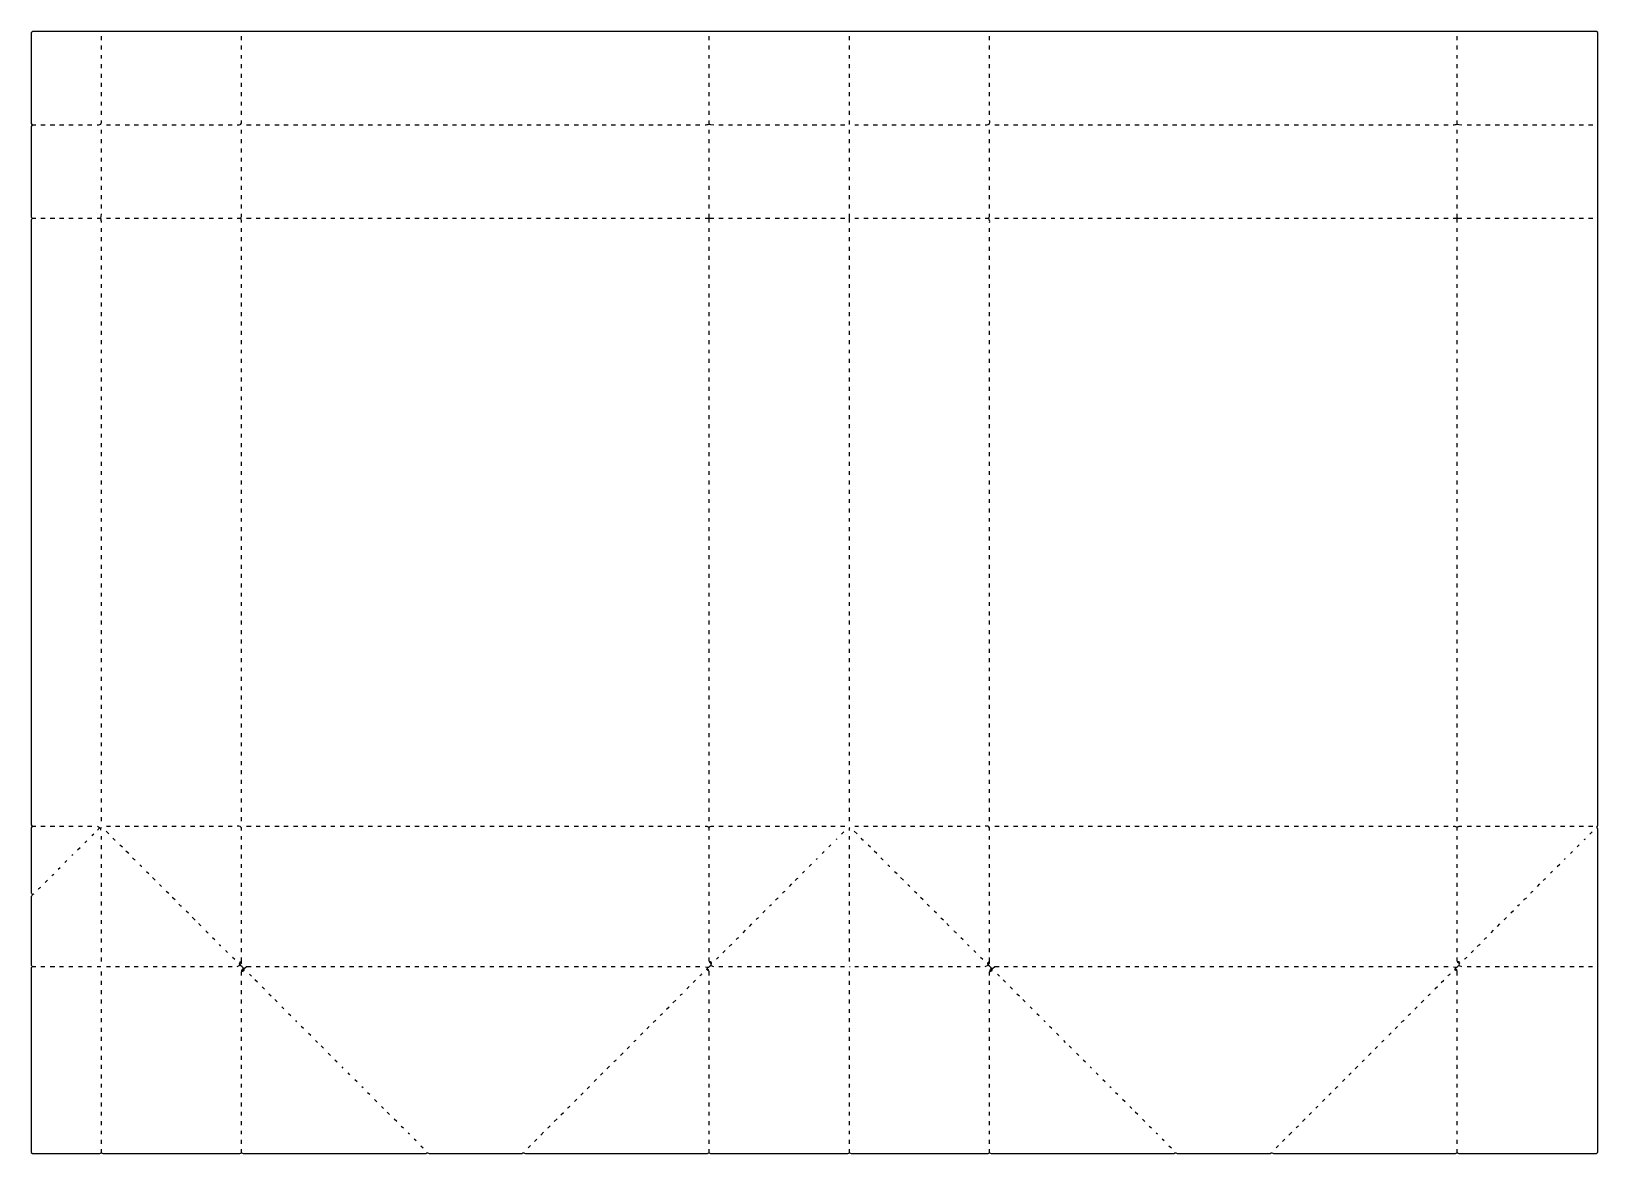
# Model space of a CAD drawing. Extents: x 456 to 4413, y 329 to 3163.
import ezdxf

# ---------------------------------------------------------------- set-up
doc = ezdxf.new("R2010")
doc.units = 0
doc.layers.get('0').update_dxf_attribs({"linetype": 'CONTINUOUS'})

msp = doc.modelspace()

# ---------------------------------------------------------------- linework, layer by layer
at = {"color": 7, "linetype": 'CONTINUOUS'}
for points in [[(4409, 329, 0.166667), (4413, 333), (4413, 1150), (4412, 1151), (4412, 1156), (4413, 1157), (4413, 3160), (4410.1, 3162.2), (4409, 3163), (459, 3163), (457, 3161), (456, 3160), (456, 2930), (457.2, 2928.1), (458, 2927, -0.120666), (456, 2923), (456, 2694), (457.2, 2692.1), (458, 2691, -0.120666), (456, 2687), (456, 1159), (457.2, 1157.1), (458, 1156, -0.120666), (456, 1152), (456, 988, -0.165541), (458, 983, -0.165541), (456, 978), (456, 805), (457.2, 803.1), (458, 802, -0.120666), (456, 798), (456, 332), (459, 329), (629, 329, -0.120666), (633, 331, -0.120666), (637, 329), (983, 329, -0.120666), (987, 331, -0.120666), (991, 329), (1452, 329), (1453.1, 329.8, -0.357603), (1461, 329), (1695, 329), (1696.1, 329.8, -0.357603), (1704, 329), (2164, 329, -0.120666), (2168, 331, -0.120666), (2172, 329), (2519, 329, -0.120666), (2523, 331, -0.120666), (2527, 329), (2873, 329, -0.120666), (2877, 331, -0.120666), (2881, 329), (3342, 329), (3343.1, 329.8, -0.357603), (3351, 329), (3585, 329), (3586.1, 329.8, -0.357603), (3594, 329), (4054, 329, -0.120666), (4058, 331), (4058.9, 330.8), (4062, 329.5), (4409, 329)], [(622, 2927, 0.183117), (631.5, 2928.5, 0.199901), (633, 2938)], [(976, 2927, 0.183117), (985.5, 2928.5, 0.199901), (987, 2938)], [(2158, 2927, 0.130252), (2168, 2929), (2168.9, 2928.8), (2172, 2927.4), (2180, 2927)], [(2866, 2927, 0.183117), (2875.5, 2928.5, 0.199901), (2877, 2938)], [(4048, 2927, 0.130252), (4058, 2929), (4058.9, 2928.8), (4062, 2927.4), (4070, 2927)], [(633, 2680, 0.137217), (631, 2691), (631.2, 2691.9), (632.6, 2695.1), (633, 2702)], [(987, 2680, 0.137217), (985, 2691), (985.2, 2691.9), (986.6, 2695.1), (987, 2702)], [(2877, 2680, 0.137217), (2875, 2691), (2875.2, 2691.9), (2876.6, 2695.1), (2877, 2702)], [(623, 1146, 0.087559), (628, 1152)], [(987, 1145), (987, 1152), (984, 1155, 0.063434), (976, 1156)], [(2158, 1156, -0.217143), (2166, 1154), (2170, 1154), (2171.1, 1154.8, -0.174795), (2180, 1156)], [(2877, 1145), (2877, 1152, 0.304013), (2866, 1156)], [(4048, 1156, -0.217143), (4056, 1154), (4060, 1154), (4061.1, 1154.8, -0.174795), (4070, 1156)], [(2489, 1122, -0.184026), (2492, 1124)], [(4379, 1122, -0.184026), (4382, 1124)], [(559, 1082, -0.205258), (562, 1084)], [(2439, 1072, -0.184026), (2442, 1074)], [(4329, 1072, -0.184026), (4332, 1074)], [(508, 1031, -0.09902), (513, 1035)], [(474, 997, -0.087559), (480, 1002)], [(785, 1004, -0.183481), (780, 1009)], [(2354, 987, -0.087559), (2360, 992)], [(2386, 1019, -0.071068), (2393, 1025)], [(2675, 1004, -0.183481), (2670, 1009)], [(4244, 987, -0.087559), (4250, 992)], [(4276, 1019, -0.087559), (4282, 1024)], [(2321, 954, -0.09902), (2326, 958)], [(2336, 969, -0.071068), (2343, 975)], [(4211, 954, -0.09902), (4216, 958)], [(4226, 969, -0.071068), (4233, 975)], [(2287, 920, -0.087559), (2293, 925)], [(4177, 920, -0.087559), (4183, 925)], [(885, 904, -0.140055), (879, 910)], [(903, 886, -0.124787), (897, 892)], [(2237, 870, -0.087559), (2243, 875)], [(2775, 904, -0.140055), (2769, 910)], [(2793, 886, -0.124787), (2787, 892)], [(4127, 870, -0.087559), (4133, 875)], [(952, 837, -0.160584), (947, 842)], [(2219, 852, -0.071068), (2226, 858)], [(4109, 852, -0.071068), (4116, 858)], [(992, 791, 0.611936), (993, 795), (993, 796), (992, 797, 0.06477), (983, 805), (983, 806, -0.560835), (987, 814)], [(2159, 801, 0.433385), (2171.1, 803.7), (2173, 804), (2179, 802)], [(2167, 791, -0.222021), (2162, 795), (2164, 796), (2164, 799)], [(2187, 820, -0.087559), (2193, 825)], [(2882, 791, 0.611936), (2883, 795), (2883, 796), (2882, 797, 0.06477), (2873, 805), (2873, 806, -0.560835), (2877, 814)], [(4049, 801, 0.433385), (4061.1, 803.7), (4063, 804), (4069, 802)], [(4057, 791, -0.222021), (4052, 795), (4054, 796), (4054, 799)], [(4077, 820, -0.087559), (4083, 825)], [(2145, 778, -0.087559), (2151, 783)], [(4035, 778, -0.087559), (4041, 783)], [(2095, 728, -0.087559), (2101, 733)], [(3985, 728, -0.087559), (3991, 733)], [(2045, 678, -0.087559), (2051, 683)], [(3935, 678, -0.087559), (3941, 683)], [(2027, 660, -0.071068), (2034, 666)], [(3917, 660, -0.071068), (3924, 666)], [(1978, 611, -0.087559), (1984, 616)], [(3868, 611, -0.087559), (3874, 616)], [(1928, 561, -0.087559), (1934, 566)], [(3818, 561, -0.087559), (3824, 566)], [(1860, 493, -0.071068), (1867, 499)], [(3750, 493, -0.071068), (3757, 499)], [(1811, 444, -0.087559), (1817, 449)], [(3701, 444, -0.087559), (3707, 449)], [(1761, 394, -0.087559), (1767, 399)], [(3651, 394, -0.087559), (3657, 399)]]:
    msp.add_lwpolyline(points, format="xyb", dxfattribs=at)
for points in [[(633, 3141), (633, 3151)], [(633, 3117), (633, 3127)], [(987, 3141), (987, 3151)], [(987, 3117), (987, 3127)], [(2168, 3141), (2168, 3151)], [(2168, 3117), (2168, 3127)], [(2523, 3141), (2523, 3151)], [(2523, 3117), (2523, 3127)], [(2877, 3141), (2877, 3151)], [(2877, 3117), (2877, 3127)], [(4058, 3141), (4058, 3151)], [(4058, 3117), (4058, 3127)], [(633, 3094), (633, 3103)], [(987, 3094), (987, 3103)], [(2168, 3094), (2168, 3103)], [(2523, 3094), (2523, 3103)], [(2877, 3094), (2877, 3103)], [(4058, 3094), (4058, 3103)], [(633, 3070), (633, 3080)], [(633, 3046), (633, 3056)], [(987, 3070), (987, 3080)], [(987, 3046), (987, 3056)], [(2168, 3070), (2168, 3080)], [(2168, 3046), (2168, 3056)], [(2523, 3070), (2523, 3080)], [(2523, 3046), (2523, 3056)], [(2877, 3070), (2877, 3080)], [(2877, 3046), (2877, 3056)], [(4058, 3070), (4058, 3080)], [(4058, 3046), (4058, 3056)], [(633, 3023), (633, 3033)], [(633, 2999), (633, 3009)], [(987, 3023), (987, 3033)], [(987, 2999), (987, 3009)], [(2168, 3023), (2168, 3033)], [(2168, 2999), (2168, 3009)], [(2523, 3023), (2523, 3033)], [(2523, 2999), (2523, 3009)], [(2877, 3023), (2877, 3033)], [(2877, 2999), (2877, 3009)], [(4058, 3023), (4058, 3033)], [(4058, 2999), (4058, 3009)], [(633, 2976), (633, 2985)], [(987, 2976), (987, 2985)], [(2168, 2976), (2168, 2985)], [(2523, 2976), (2523, 2985)], [(2877, 2976), (2877, 2985)], [(4058, 2976), (4058, 2985)], [(633, 2952), (633, 2962)], [(987, 2952), (987, 2962)], [(2168, 2952), (2168, 2962)], [(2168, 2929), (2168, 2938)], [(2523, 2952), (2523, 2962)], [(2523, 2928), (2523, 2938)], [(2877, 2952), (2877, 2962)], [(4058, 2952), (4058, 2962)], [(4058, 2929), (4058, 2938)], [(458, 2927), (467, 2927)], [(480, 2927), (491, 2927)], [(504, 2927), (515, 2927)], [(527, 2927), (538, 2927)], [(551, 2927), (562, 2927)], [(575, 2927), (585, 2927)], [(598, 2927), (609, 2927)], [(633, 2905), (633, 2914)], [(633, 2881), (633, 2891)], [(646, 2927), (656, 2927)], [(669, 2927), (680, 2927)], [(693, 2927), (704, 2927)], [(716, 2927), (727, 2927)], [(740, 2927), (751, 2927)], [(764, 2927), (774, 2927)], [(787, 2927), (798, 2927)], [(811, 2927), (822, 2927)], [(835, 2927), (845, 2927)], [(858, 2927), (869, 2927)], [(882, 2927), (893, 2927)], [(905, 2927), (916, 2927)], [(929, 2927), (940, 2927)], [(953, 2927), (963, 2927)], [(987, 2905), (987, 2914)], [(987, 2881), (987, 2891)], [(1000, 2927), (1011, 2927)], [(1024, 2927), (1034, 2927)], [(1047, 2927), (1058, 2927)], [(1071, 2927), (1082, 2927)], [(1094, 2927), (1105, 2927)], [(1118, 2927), (1129, 2927)], [(1142, 2927), (1152, 2927)], [(1165, 2927), (1176, 2927)], [(1189, 2927), (1200, 2927)], [(1213, 2927), (1223, 2927)], [(1236, 2927), (1247, 2927)], [(1260, 2927), (1271, 2927)], [(1283, 2927), (1294, 2927)], [(1307, 2927), (1318, 2927)], [(1331, 2927), (1341, 2927)], [(1354, 2927), (1365, 2927)], [(1378, 2927), (1389, 2927)], [(1402, 2927), (1412, 2927)], [(1425, 2927), (1436, 2927)], [(1449, 2927), (1460, 2927)], [(1472, 2927), (1483, 2927)], [(1496, 2927), (1507, 2927)], [(1520, 2927), (1530, 2927)], [(1543, 2927), (1554, 2927)], [(1567, 2927), (1578, 2927)], [(1591, 2927), (1601, 2927)], [(1614, 2927), (1625, 2927)], [(1638, 2927), (1649, 2927)], [(1661, 2927), (1672, 2927)], [(1685, 2927), (1696, 2927)], [(1709, 2927), (1719, 2927)], [(1732, 2927), (1743, 2927)], [(1756, 2927), (1767, 2927)], [(1780, 2927), (1790, 2927)], [(1803, 2927), (1814, 2927)], [(1827, 2927), (1838, 2927)], [(1850, 2927), (1861, 2927)], [(1874, 2927), (1885, 2927)], [(1898, 2927), (1908, 2927)], [(1921, 2927), (1932, 2927)], [(1945, 2927), (1956, 2927)], [(1969, 2927), (1979, 2927)], [(1992, 2927), (2003, 2927)], [(2016, 2927), (2027, 2927)], [(2039, 2927), (2050, 2927)], [(2063, 2927), (2074, 2927)], [(2087, 2927), (2097, 2927)], [(2110, 2927), (2121, 2927)], [(2134, 2927), (2145, 2927)], [(2168, 2905), (2168, 2914)], [(2168, 2881), (2168, 2891)], [(2193, 2927), (2204, 2927)], [(2217, 2927), (2227, 2927)], [(2240, 2927), (2251, 2927)], [(2264, 2927), (2275, 2927)], [(2287, 2927), (2298, 2927)], [(2311, 2927), (2322, 2927)], [(2335, 2927), (2346, 2927)], [(2358, 2927), (2369, 2927)], [(2382, 2927), (2393, 2927)], [(2406, 2927), (2416, 2927)], [(2429, 2927), (2440, 2927)], [(2453, 2927), (2464, 2927)], [(2476, 2927), (2487, 2927)], [(2500, 2927), (2511, 2927)], [(2523, 2905), (2523, 2914)], [(2523, 2881), (2523, 2891)], [(2536, 2927), (2546, 2927)], [(2559, 2927), (2570, 2927)], [(2583, 2927), (2594, 2927)], [(2606, 2927), (2617, 2927)], [(2630, 2927), (2641, 2927)], [(2654, 2927), (2664, 2927)], [(2677, 2927), (2688, 2927)], [(2701, 2927), (2712, 2927)], [(2725, 2927), (2735, 2927)], [(2748, 2927), (2759, 2927)], [(2772, 2927), (2783, 2927)], [(2795, 2927), (2806, 2927)], [(2819, 2927), (2830, 2927)], [(2843, 2927), (2853, 2927)], [(2877, 2905), (2877, 2914)], [(2877, 2881), (2877, 2891)], [(2890, 2927), (2901, 2927)], [(2914, 2927), (2924, 2927)], [(2937, 2927), (2948, 2927)], [(2961, 2927), (2972, 2927)], [(2984, 2927), (2995, 2927)], [(3008, 2927), (3019, 2927)], [(3032, 2927), (3042, 2927)], [(3055, 2927), (3066, 2927)], [(3079, 2927), (3090, 2927)], [(3103, 2927), (3113, 2927)], [(3126, 2927), (3137, 2927)], [(3150, 2927), (3161, 2927)], [(3173, 2927), (3184, 2927)], [(3197, 2927), (3208, 2927)], [(3221, 2927), (3231, 2927)], [(3244, 2927), (3255, 2927)], [(3268, 2927), (3279, 2927)], [(3292, 2927), (3302, 2927)], [(3315, 2927), (3326, 2927)], [(3339, 2927), (3350, 2927)], [(3362, 2927), (3373, 2927)], [(3386, 2927), (3397, 2927)], [(3410, 2927), (3420, 2927)], [(3433, 2927), (3444, 2927)], [(3457, 2927), (3468, 2927)], [(3481, 2927), (3491, 2927)], [(3504, 2927), (3515, 2927)], [(3528, 2927), (3539, 2927)], [(3551, 2927), (3562, 2927)], [(3575, 2927), (3586, 2927)], [(3599, 2927), (3609, 2927)], [(3622, 2927), (3633, 2927)], [(3646, 2927), (3657, 2927)], [(3670, 2927), (3680, 2927)], [(3693, 2927), (3704, 2927)], [(3717, 2927), (3728, 2927)], [(3740, 2927), (3751, 2927)], [(3764, 2927), (3775, 2927)], [(3788, 2927), (3798, 2927)], [(3811, 2927), (3822, 2927)], [(3835, 2927), (3846, 2927)], [(3859, 2927), (3869, 2927)], [(3882, 2927), (3893, 2927)], [(3906, 2927), (3917, 2927)], [(3929, 2927), (3940, 2927)], [(3953, 2927), (3964, 2927)], [(3977, 2927), (3987, 2927)], [(4000, 2927), (4011, 2927)], [(4024, 2927), (4035, 2927)], [(4058, 2905), (4058, 2914)], [(4058, 2881), (4058, 2891)], [(4083, 2927), (4094, 2927)], [(4107, 2927), (4117, 2927)], [(4130, 2927), (4141, 2927)], [(4154, 2927), (4165, 2927)], [(4177, 2927), (4188, 2927)], [(4201, 2927), (4212, 2927)], [(4225, 2927), (4236, 2927)], [(4248, 2927), (4259, 2927)], [(4272, 2927), (4283, 2927)], [(4296, 2927), (4306, 2927)], [(4319, 2927), (4330, 2927)], [(4343, 2927), (4354, 2927)], [(4366, 2927), (4377, 2927)], [(4390, 2927), (4401, 2927)], [(633, 2857), (633, 2867)], [(987, 2857), (987, 2867)], [(2168, 2857), (2168, 2867)], [(2523, 2857), (2523, 2867)], [(2877, 2857), (2877, 2867)], [(4058, 2857), (4058, 2867)], [(633, 2834), (633, 2844)], [(633, 2810), (633, 2820)], [(987, 2834), (987, 2844)], [(987, 2810), (987, 2820)], [(2168, 2834), (2168, 2844)], [(2168, 2810), (2168, 2820)], [(2523, 2834), (2523, 2844)], [(2523, 2810), (2523, 2820)], [(2877, 2834), (2877, 2844)], [(2877, 2810), (2877, 2820)], [(4058, 2834), (4058, 2844)], [(4058, 2810), (4058, 2820)], [(633, 2787), (633, 2796)], [(633, 2763), (633, 2773)], [(987, 2787), (987, 2796)], [(987, 2763), (987, 2773)], [(2168, 2787), (2168, 2796)], [(2168, 2763), (2168, 2773)], [(2523, 2787), (2523, 2796)], [(2523, 2763), (2523, 2773)], [(2877, 2787), (2877, 2796)], [(2877, 2763), (2877, 2773)], [(4058, 2787), (4058, 2796)], [(4058, 2763), (4058, 2773)], [(633, 2739), (633, 2749)], [(987, 2739), (987, 2749)], [(2168, 2739), (2168, 2749)], [(2523, 2739), (2523, 2749)], [(2877, 2739), (2877, 2749)], [(4058, 2739), (4058, 2749)], [(458, 2691), (467, 2691)], [(480, 2691), (491, 2691)], [(504, 2691), (515, 2691)], [(527, 2691), (538, 2691)], [(551, 2691), (562, 2691)], [(575, 2691), (585, 2691)], [(598, 2691), (609, 2691)], [(622, 2691), (631, 2691)], [(633, 2716), (633, 2726)], [(646, 2691), (656, 2691)], [(669, 2691), (680, 2691)], [(693, 2691), (704, 2691)], [(716, 2691), (727, 2691)], [(740, 2691), (751, 2691)], [(764, 2691), (774, 2691)], [(787, 2691), (798, 2691)], [(811, 2691), (822, 2691)], [(835, 2691), (845, 2691)], [(858, 2691), (869, 2691)], [(882, 2691), (893, 2691)], [(905, 2691), (916, 2691)], [(929, 2691), (940, 2691)], [(953, 2691), (963, 2691)], [(976, 2691), (985, 2691)], [(987, 2716), (987, 2726)], [(1000, 2691), (1011, 2691)], [(1024, 2691), (1034, 2691)], [(1047, 2691), (1058, 2691)], [(1071, 2691), (1082, 2691)], [(1094, 2691), (1105, 2691)], [(1118, 2691), (1129, 2691)], [(1142, 2691), (1152, 2691)], [(1165, 2691), (1176, 2691)], [(1189, 2691), (1200, 2691)], [(1213, 2691), (1223, 2691)], [(1236, 2691), (1247, 2691)], [(1260, 2691), (1271, 2691)], [(1283, 2691), (1294, 2691)], [(1307, 2691), (1318, 2691)], [(1331, 2691), (1341, 2691)], [(1354, 2691), (1365, 2691)], [(1378, 2691), (1389, 2691)], [(1402, 2691), (1412, 2691)], [(1425, 2691), (1436, 2691)], [(1449, 2691), (1460, 2691)], [(1472, 2691), (1483, 2691)], [(1496, 2691), (1507, 2691)], [(1520, 2691), (1530, 2691)], [(1543, 2691), (1554, 2691)], [(1567, 2691), (1578, 2691)], [(1591, 2691), (1601, 2691)], [(1614, 2691), (1625, 2691)], [(1638, 2691), (1649, 2691)], [(1661, 2691), (1672, 2691)], [(1685, 2691), (1696, 2691)], [(1709, 2691), (1719, 2691)], [(1732, 2691), (1743, 2691)], [(1756, 2691), (1767, 2691)], [(1780, 2691), (1790, 2691)], [(1803, 2691), (1814, 2691)], [(1827, 2691), (1838, 2691)], [(1850, 2691), (1861, 2691)], [(1874, 2691), (1885, 2691)], [(1898, 2691), (1908, 2691)], [(1921, 2691), (1932, 2691)], [(1945, 2691), (1956, 2691)], [(1969, 2691), (1979, 2691)], [(1992, 2691), (2003, 2691)], [(2016, 2691), (2027, 2691)], [(2039, 2691), (2050, 2691)], [(2063, 2691), (2074, 2691)], [(2087, 2691), (2097, 2691)], [(2110, 2691), (2121, 2691)], [(2134, 2691), (2145, 2691)], [(2158, 2691), (2168, 2691), (2180, 2691)], [(2168, 2716), (2168, 2726)], [(2168, 2680), (2168, 2691), (2168, 2702)], [(2193, 2691), (2204, 2691)], [(2217, 2691), (2227, 2691)], [(2240, 2691), (2251, 2691)], [(2264, 2691), (2275, 2691)], [(2287, 2691), (2298, 2691)], [(2311, 2691), (2322, 2691)], [(2335, 2691), (2346, 2691)], [(2358, 2691), (2369, 2691)], [(2382, 2691), (2393, 2691)], [(2406, 2691), (2416, 2691)], [(2429, 2691), (2440, 2691)], [(2453, 2691), (2464, 2691)], [(2476, 2691), (2487, 2691)], [(2500, 2691), (2511, 2691)], [(2523, 2716), (2523, 2726)], [(2523, 2680), (2523, 2702)], [(2536, 2691), (2546, 2691)], [(2559, 2691), (2570, 2691)], [(2583, 2691), (2594, 2691)], [(2606, 2691), (2617, 2691)], [(2630, 2691), (2641, 2691)], [(2654, 2691), (2664, 2691)], [(2677, 2691), (2688, 2691)], [(2701, 2691), (2712, 2691)], [(2725, 2691), (2735, 2691)], [(2748, 2691), (2759, 2691)], [(2772, 2691), (2783, 2691)], [(2795, 2691), (2806, 2691)], [(2819, 2691), (2830, 2691)], [(2843, 2691), (2853, 2691)], [(2866, 2691), (2875, 2691)], [(2877, 2716), (2877, 2726)], [(2890, 2691), (2901, 2691)], [(2914, 2691), (2924, 2691)], [(2937, 2691), (2948, 2691)], [(2961, 2691), (2972, 2691)], [(2984, 2691), (2995, 2691)], [(3008, 2691), (3019, 2691)], [(3032, 2691), (3042, 2691)], [(3055, 2691), (3066, 2691)], [(3079, 2691), (3090, 2691)], [(3103, 2691), (3113, 2691)], [(3126, 2691), (3137, 2691)], [(3150, 2691), (3161, 2691)], [(3173, 2691), (3184, 2691)], [(3197, 2691), (3208, 2691)], [(3221, 2691), (3231, 2691)], [(3244, 2691), (3255, 2691)], [(3268, 2691), (3279, 2691)], [(3292, 2691), (3302, 2691)], [(3315, 2691), (3326, 2691)], [(3339, 2691), (3350, 2691)], [(3362, 2691), (3373, 2691)], [(3386, 2691), (3397, 2691)], [(3410, 2691), (3420, 2691)], [(3433, 2691), (3444, 2691)], [(3457, 2691), (3468, 2691)], [(3481, 2691), (3491, 2691)], [(3504, 2691), (3515, 2691)], [(3528, 2691), (3539, 2691)], [(3551, 2691), (3562, 2691)], [(3575, 2691), (3586, 2691)], [(3599, 2691), (3609, 2691)], [(3622, 2691), (3633, 2691)], [(3646, 2691), (3657, 2691)], [(3670, 2691), (3680, 2691)], [(3693, 2691), (3704, 2691)], [(3717, 2691), (3728, 2691)], [(3740, 2691), (3751, 2691)], [(3764, 2691), (3775, 2691)], [(3788, 2691), (3798, 2691)], [(3811, 2691), (3822, 2691)], [(3835, 2691), (3846, 2691)], [(3859, 2691), (3869, 2691)], [(3882, 2691), (3893, 2691)], [(3906, 2691), (3917, 2691)], [(3929, 2691), (3940, 2691)], [(3953, 2691), (3964, 2691)], [(3977, 2691), (3987, 2691)], [(4000, 2691), (4011, 2691)], [(4024, 2691), (4035, 2691)], [(4048, 2691), (4058, 2691), (4070, 2691)], [(4058, 2716), (4058, 2726)], [(4058, 2680), (4058, 2691), (4058, 2702)], [(4083, 2691), (4094, 2691)], [(4107, 2691), (4117, 2691)], [(4130, 2691), (4141, 2691)], [(4154, 2691), (4165, 2691)], [(4177, 2691), (4188, 2691)], [(4201, 2691), (4212, 2691)], [(4225, 2691), (4236, 2691)], [(4248, 2691), (4259, 2691)], [(4272, 2691), (4283, 2691)], [(4296, 2691), (4306, 2691)], [(4319, 2691), (4330, 2691)], [(4343, 2691), (4354, 2691)], [(4366, 2691), (4377, 2691)], [(4390, 2691), (4401, 2691)], [(633, 2657), (633, 2666)], [(987, 2657), (987, 2666)], [(2168, 2657), (2168, 2666)], [(2523, 2657), (2523, 2666)], [(2877, 2657), (2877, 2666)], [(4058, 2657), (4058, 2666)], [(633, 2633), (633, 2643)], [(633, 2609), (633, 2619)], [(987, 2633), (987, 2643)], [(987, 2609), (987, 2619)], [(2168, 2633), (2168, 2643)], [(2168, 2609), (2168, 2619)], [(2523, 2633), (2523, 2643)], [(2523, 2609), (2523, 2619)], [(2877, 2633), (2877, 2643)], [(2877, 2609), (2877, 2619)], [(4058, 2633), (4058, 2643)], [(4058, 2609), (4058, 2619)], [(633, 2586), (633, 2596)], [(987, 2586), (987, 2596)], [(2168, 2586), (2168, 2596)], [(2523, 2586), (2523, 2596)], [(2877, 2586), (2877, 2596)], [(4058, 2586), (4058, 2596)], [(633, 2562), (633, 2572)], [(633, 2539), (633, 2548)], [(987, 2562), (987, 2572)], [(987, 2539), (987, 2548)], [(2168, 2562), (2168, 2572)], [(2168, 2539), (2168, 2548)], [(2523, 2562), (2523, 2572)], [(2523, 2539), (2523, 2548)], [(2877, 2562), (2877, 2572)], [(2877, 2539), (2877, 2548)], [(4058, 2562), (4058, 2572)], [(4058, 2539), (4058, 2548)], [(633, 2515), (633, 2525)], [(633, 2491), (633, 2501)], [(987, 2515), (987, 2525)], [(987, 2491), (987, 2501)], [(2168, 2515), (2168, 2525)], [(2168, 2491), (2168, 2501)], [(2523, 2515), (2523, 2525)], [(2523, 2491), (2523, 2501)], [(2877, 2515), (2877, 2525)], [(2877, 2491), (2877, 2501)], [(4058, 2515), (4058, 2525)], [(4058, 2491), (4058, 2501)], [(633, 2468), (633, 2478)], [(633, 2444), (633, 2454)], [(987, 2468), (987, 2478)], [(987, 2444), (987, 2454)], [(2168, 2468), (2168, 2478)], [(2168, 2444), (2168, 2454)], [(2523, 2468), (2523, 2478)], [(2523, 2444), (2523, 2454)], [(2877, 2468), (2877, 2478)], [(2877, 2444), (2877, 2454)], [(4058, 2468), (4058, 2478)], [(4058, 2444), (4058, 2454)], [(633, 2420), (633, 2430)], [(987, 2420), (987, 2430)], [(2168, 2420), (2168, 2430)], [(2523, 2420), (2523, 2430)], [(2877, 2420), (2877, 2430)], [(4058, 2420), (4058, 2430)], [(633, 2397), (633, 2407)], [(633, 2373), (633, 2383)], [(987, 2397), (987, 2407)], [(987, 2373), (987, 2383)], [(2168, 2397), (2168, 2407)], [(2168, 2373), (2168, 2383)], [(2523, 2397), (2523, 2407)], [(2523, 2373), (2523, 2383)], [(2877, 2397), (2877, 2407)], [(2877, 2373), (2877, 2383)], [(4058, 2397), (4058, 2407)], [(4058, 2373), (4058, 2383)], [(633, 2350), (633, 2359)], [(633, 2326), (633, 2336)], [(987, 2350), (987, 2359)], [(987, 2326), (987, 2336)], [(2168, 2350), (2168, 2359)], [(2168, 2326), (2168, 2336)], [(2523, 2350), (2523, 2359)], [(2523, 2326), (2523, 2336)], [(2877, 2350), (2877, 2359)], [(2877, 2326), (2877, 2336)], [(4058, 2350), (4058, 2359)], [(4058, 2326), (4058, 2336)], [(633, 2302), (633, 2312)], [(987, 2302), (987, 2312)], [(2168, 2302), (2168, 2312)], [(2523, 2302), (2523, 2312)], [(2877, 2302), (2877, 2312)], [(4058, 2302), (4058, 2312)], [(633, 2279), (633, 2289)], [(633, 2255), (633, 2265)], [(987, 2279), (987, 2289)], [(987, 2255), (987, 2265)], [(2168, 2279), (2168, 2289)], [(2168, 2255), (2168, 2265)], [(2523, 2279), (2523, 2289)], [(2523, 2255), (2523, 2265)], [(2877, 2279), (2877, 2289)], [(2877, 2255), (2877, 2265)], [(4058, 2279), (4058, 2289)], [(4058, 2255), (4058, 2265)], [(633, 2232), (633, 2241)], [(633, 2208), (633, 2218)], [(987, 2232), (987, 2241)], [(987, 2208), (987, 2218)], [(2168, 2232), (2168, 2241)], [(2168, 2208), (2168, 2218)], [(2523, 2232), (2523, 2241)], [(2523, 2208), (2523, 2218)], [(2877, 2232), (2877, 2241)], [(2877, 2208), (2877, 2218)], [(4058, 2232), (4058, 2241)], [(4058, 2208), (4058, 2218)], [(633, 2184), (633, 2194)], [(987, 2184), (987, 2194)], [(2168, 2184), (2168, 2194)], [(2523, 2184), (2523, 2194)], [(2877, 2184), (2877, 2194)], [(4058, 2184), (4058, 2194)], [(633, 2161), (633, 2171)], [(633, 2137), (633, 2147)], [(987, 2161), (987, 2171)], [(987, 2137), (987, 2147)], [(2168, 2161), (2168, 2171)], [(2168, 2137), (2168, 2147)], [(2523, 2161), (2523, 2171)], [(2523, 2137), (2523, 2147)], [(2877, 2161), (2877, 2171)], [(2877, 2137), (2877, 2147)], [(4058, 2161), (4058, 2171)], [(4058, 2137), (4058, 2147)], [(633, 2113), (633, 2123)], [(633, 2090), (633, 2100)], [(987, 2113), (987, 2123)], [(987, 2090), (987, 2100)], [(2168, 2113), (2168, 2123)], [(2168, 2090), (2168, 2100)], [(2523, 2113), (2523, 2123)], [(2523, 2090), (2523, 2100)], [(2877, 2113), (2877, 2123)], [(2877, 2090), (2877, 2100)], [(4058, 2113), (4058, 2123)], [(4058, 2090), (4058, 2100)], [(633, 2066), (633, 2076)], [(987, 2066), (987, 2076)], [(2168, 2066), (2168, 2076)], [(2523, 2066), (2523, 2076)], [(2877, 2066), (2877, 2076)], [(4058, 2066), (4058, 2076)], [(633, 2043), (633, 2052)], [(633, 2019), (633, 2029)], [(987, 2043), (987, 2052)], [(987, 2019), (987, 2029)], [(2168, 2043), (2168, 2052)], [(2168, 2019), (2168, 2029)], [(2523, 2043), (2523, 2052)], [(2523, 2019), (2523, 2029)], [(2877, 2043), (2877, 2052)], [(2877, 2019), (2877, 2029)], [(4058, 2043), (4058, 2052)], [(4058, 2019), (4058, 2029)], [(633, 1995), (633, 2005)], [(633, 1972), (633, 1982)], [(987, 1995), (987, 2005)], [(987, 1972), (987, 1982)], [(2168, 1995), (2168, 2005)], [(2168, 1972), (2168, 1982)], [(2523, 1995), (2523, 2005)], [(2523, 1972), (2523, 1982)], [(2877, 1995), (2877, 2005)], [(2877, 1972), (2877, 1982)], [(4058, 1995), (4058, 2005)], [(4058, 1972), (4058, 1982)], [(633, 1948), (633, 1958)], [(987, 1948), (987, 1958)], [(2168, 1948), (2168, 1958)], [(2523, 1948), (2523, 1958)], [(2877, 1948), (2877, 1958)], [(4058, 1948), (4058, 1958)], [(633, 1925), (633, 1934)], [(633, 1901), (633, 1911)], [(987, 1925), (987, 1934)], [(987, 1901), (987, 1911)], [(2168, 1925), (2168, 1934)], [(2168, 1901), (2168, 1911)], [(2523, 1925), (2523, 1934)], [(2523, 1901), (2523, 1911)], [(2877, 1925), (2877, 1934)], [(2877, 1901), (2877, 1911)], [(4058, 1925), (4058, 1934)], [(4058, 1901), (4058, 1911)], [(633, 1877), (633, 1887)], [(633, 1854), (633, 1863)], [(987, 1877), (987, 1887)], [(987, 1854), (987, 1863)], [(2168, 1877), (2168, 1887)], [(2168, 1854), (2168, 1863)], [(2523, 1877), (2523, 1887)], [(2523, 1854), (2523, 1863)], [(2877, 1877), (2877, 1887)], [(2877, 1854), (2877, 1863)], [(4058, 1877), (4058, 1887)], [(4058, 1854), (4058, 1863)], [(633, 1830), (633, 1840)], [(987, 1830), (987, 1840)], [(2168, 1830), (2168, 1840)], [(2523, 1830), (2523, 1840)], [(2877, 1830), (2877, 1840)], [(4058, 1830), (4058, 1840)], [(633, 1806), (633, 1816)], [(633, 1783), (633, 1793)], [(987, 1806), (987, 1816)], [(987, 1783), (987, 1793)], [(2168, 1806), (2168, 1816)], [(2168, 1783), (2168, 1793)], [(2523, 1806), (2523, 1816)], [(2523, 1783), (2523, 1793)], [(2877, 1806), (2877, 1816)], [(2877, 1783), (2877, 1793)], [(4058, 1806), (4058, 1816)], [(4058, 1783), (4058, 1793)], [(633, 1759), (633, 1769)], [(633, 1736), (633, 1745)], [(987, 1759), (987, 1769)], [(987, 1736), (987, 1745)], [(2168, 1759), (2168, 1769)], [(2168, 1736), (2168, 1745)], [(2523, 1759), (2523, 1769)], [(2523, 1736), (2523, 1745)], [(2877, 1759), (2877, 1769)], [(2877, 1736), (2877, 1745)], [(4058, 1759), (4058, 1769)], [(4058, 1736), (4058, 1745)], [(633, 1712), (633, 1722)], [(987, 1712), (987, 1722)], [(2168, 1712), (2168, 1722)], [(2523, 1712), (2523, 1722)], [(2877, 1712), (2877, 1722)], [(4058, 1712), (4058, 1722)], [(633, 1688), (633, 1698)], [(633, 1665), (633, 1675)], [(987, 1688), (987, 1698)], [(987, 1665), (987, 1675)], [(2168, 1688), (2168, 1698)], [(2168, 1665), (2168, 1675)], [(2523, 1688), (2523, 1698)], [(2523, 1665), (2523, 1675)], [(2877, 1688), (2877, 1698)], [(2877, 1665), (2877, 1675)], [(4058, 1688), (4058, 1698)], [(4058, 1665), (4058, 1675)], [(633, 1641), (633, 1651)], [(633, 1617), (633, 1627)], [(987, 1641), (987, 1651)], [(987, 1617), (987, 1627)], [(2168, 1641), (2168, 1651)], [(2168, 1617), (2168, 1627)], [(2523, 1641), (2523, 1651)], [(2523, 1617), (2523, 1627)], [(2877, 1641), (2877, 1651)], [(2877, 1617), (2877, 1627)], [(4058, 1641), (4058, 1651)], [(4058, 1617), (4058, 1627)], [(633, 1594), (633, 1604)], [(987, 1594), (987, 1604)], [(2168, 1594), (2168, 1604)], [(2523, 1594), (2523, 1604)], [(2877, 1594), (2877, 1604)], [(4058, 1594), (4058, 1604)], [(633, 1570), (633, 1580)], [(633, 1547), (633, 1556)], [(987, 1570), (987, 1580)], [(987, 1547), (987, 1556)], [(2168, 1570), (2168, 1580)], [(2168, 1547), (2168, 1556)], [(2523, 1570), (2523, 1580)], [(2523, 1547), (2523, 1556)], [(2877, 1570), (2877, 1580)], [(2877, 1547), (2877, 1556)], [(4058, 1570), (4058, 1580)], [(4058, 1547), (4058, 1556)], [(633, 1523), (633, 1533)], [(633, 1499), (633, 1509)], [(987, 1523), (987, 1533)], [(987, 1499), (987, 1509)], [(2168, 1523), (2168, 1533)], [(2168, 1499), (2168, 1509)], [(2523, 1523), (2523, 1533)], [(2523, 1499), (2523, 1509)], [(2877, 1523), (2877, 1533)], [(2877, 1499), (2877, 1509)], [(4058, 1523), (4058, 1533)], [(4058, 1499), (4058, 1509)], [(633, 1476), (633, 1486)], [(987, 1476), (987, 1486)], [(2168, 1476), (2168, 1486)], [(2523, 1476), (2523, 1486)], [(2877, 1476), (2877, 1486)], [(4058, 1476), (4058, 1486)], [(633, 1452), (633, 1462)], [(633, 1429), (633, 1438)], [(987, 1452), (987, 1462)], [(987, 1429), (987, 1438)], [(2168, 1452), (2168, 1462)], [(2168, 1429), (2168, 1438)], [(2523, 1452), (2523, 1462)], [(2523, 1429), (2523, 1438)], [(2877, 1452), (2877, 1462)], [(2877, 1429), (2877, 1438)], [(4058, 1452), (4058, 1462)], [(4058, 1429), (4058, 1438)], [(633, 1405), (633, 1415)], [(633, 1381), (633, 1391)], [(987, 1405), (987, 1415)], [(987, 1381), (987, 1391)], [(2168, 1405), (2168, 1415)], [(2168, 1381), (2168, 1391)], [(2523, 1405), (2523, 1415)], [(2523, 1381), (2523, 1391)], [(2877, 1405), (2877, 1415)], [(2877, 1381), (2877, 1391)], [(4058, 1405), (4058, 1415)], [(4058, 1381), (4058, 1391)], [(633, 1358), (633, 1367)], [(987, 1358), (987, 1367)], [(2168, 1358), (2168, 1367)], [(2523, 1358), (2523, 1367)], [(2877, 1358), (2877, 1367)], [(4058, 1358), (4058, 1367)], [(633, 1334), (633, 1344)], [(633, 1310), (633, 1320)], [(987, 1334), (987, 1344)], [(987, 1310), (987, 1320)], [(2168, 1334), (2168, 1344)], [(2168, 1310), (2168, 1320)], [(2523, 1334), (2523, 1344)], [(2523, 1310), (2523, 1320)], [(2877, 1334), (2877, 1344)], [(2877, 1310), (2877, 1320)], [(4058, 1334), (4058, 1344)], [(4058, 1310), (4058, 1320)], [(633, 1287), (633, 1297)], [(633, 1263), (633, 1273)], [(987, 1287), (987, 1297)], [(987, 1263), (987, 1273)], [(2168, 1287), (2168, 1297)], [(2168, 1263), (2168, 1273)], [(2523, 1287), (2523, 1297)], [(2523, 1263), (2523, 1273)], [(2877, 1287), (2877, 1297)], [(2877, 1263), (2877, 1273)], [(4058, 1287), (4058, 1297)], [(4058, 1263), (4058, 1273)], [(633, 1240), (633, 1249)], [(987, 1240), (987, 1249)], [(2168, 1240), (2168, 1249)], [(2523, 1240), (2523, 1249)], [(2877, 1240), (2877, 1249)], [(4058, 1240), (4058, 1249)], [(633, 1216), (633, 1226)], [(633, 1192), (633, 1202)], [(987, 1216), (987, 1226)], [(987, 1192), (987, 1202)], [(2168, 1216), (2168, 1226)], [(2168, 1192), (2168, 1202)], [(2523, 1216), (2523, 1226)], [(2523, 1192), (2523, 1202)], [(2877, 1216), (2877, 1226)], [(2877, 1192), (2877, 1202)], [(4058, 1216), (4058, 1226)], [(4058, 1192), (4058, 1202)], [(458, 1156), (467, 1156)], [(480, 1156), (491, 1156)], [(504, 1156), (515, 1156)], [(527, 1156), (538, 1156)], [(551, 1156), (562, 1156)], [(575, 1156), (585, 1156)], [(598, 1156), (609, 1156)], [(632, 1146), (631, 1151), (628, 1152), (623, 1155)], [(631, 1151), (633, 1153)], [(633, 1169), (633, 1179)], [(646, 1156), (656, 1156)], [(669, 1156), (680, 1156)], [(693, 1156), (704, 1156)], [(716, 1156), (727, 1156)], [(740, 1156), (751, 1156)], [(764, 1156), (774, 1156)], [(787, 1156), (798, 1156)], [(811, 1156), (822, 1156)], [(835, 1156), (845, 1156)], [(858, 1156), (869, 1156)], [(882, 1156), (893, 1156)], [(905, 1156), (916, 1156)], [(929, 1156), (940, 1156)], [(953, 1156), (963, 1156)], [(987, 1169), (987, 1179)], [(1000, 1156), (1011, 1156)], [(1024, 1156), (1034, 1156)], [(1047, 1156), (1058, 1156)], [(1071, 1156), (1082, 1156)], [(1094, 1156), (1105, 1156)], [(1118, 1156), (1129, 1156)], [(1142, 1156), (1152, 1156)], [(1165, 1156), (1176, 1156)], [(1189, 1156), (1200, 1156)], [(1213, 1156), (1223, 1156)], [(1236, 1156), (1247, 1156)], [(1260, 1156), (1271, 1156)], [(1283, 1156), (1294, 1156)], [(1307, 1156), (1318, 1156)], [(1331, 1156), (1341, 1156)], [(1354, 1156), (1365, 1156)], [(1378, 1156), (1389, 1156)], [(1402, 1156), (1412, 1156)], [(1425, 1156), (1436, 1156)], [(1449, 1156), (1460, 1156)], [(1472, 1156), (1483, 1156)], [(1496, 1156), (1507, 1156)], [(1520, 1156), (1530, 1156)], [(1543, 1156), (1554, 1156)], [(1567, 1156), (1578, 1156)], [(1591, 1156), (1601, 1156)], [(1614, 1156), (1625, 1156)], [(1638, 1156), (1649, 1156)], [(1661, 1156), (1672, 1156)], [(1685, 1156), (1696, 1156)], [(1709, 1156), (1719, 1156)], [(1732, 1156), (1743, 1156)], [(1756, 1156), (1767, 1156)], [(1780, 1156), (1790, 1156)], [(1803, 1156), (1814, 1156)], [(1827, 1156), (1838, 1156)], [(1850, 1156), (1861, 1156)], [(1874, 1156), (1885, 1156)], [(1898, 1156), (1908, 1156)], [(1921, 1156), (1932, 1156)], [(1945, 1156), (1956, 1156)], [(1969, 1156), (1979, 1156)], [(1992, 1156), (2003, 1156)], [(2016, 1156), (2027, 1156)], [(2039, 1156), (2050, 1156)], [(2063, 1156), (2074, 1156)], [(2087, 1156), (2097, 1156)], [(2110, 1156), (2121, 1156)], [(2134, 1156), (2145, 1156)], [(2168, 1169), (2168, 1179)], [(2168, 1145), (2168, 1154)], [(2193, 1156), (2204, 1156)], [(2217, 1156), (2227, 1156)], [(2240, 1156), (2251, 1156)], [(2264, 1156), (2275, 1156)], [(2287, 1156), (2298, 1156)], [(2311, 1156), (2322, 1156)], [(2335, 1156), (2346, 1156)], [(2358, 1156), (2369, 1156)], [(2382, 1156), (2393, 1156)], [(2406, 1156), (2416, 1156)], [(2429, 1156), (2440, 1156)], [(2453, 1156), (2464, 1156)], [(2476, 1156), (2487, 1156)], [(2500, 1156), (2511, 1156)], [(2523, 1169), (2523, 1179)], [(2523, 1145), (2523, 1152), (2524, 1153)], [(2536, 1156), (2546, 1156)], [(2559, 1156), (2570, 1156)], [(2583, 1156), (2594, 1156)], [(2606, 1156), (2617, 1156)], [(2630, 1156), (2641, 1156)], [(2654, 1156), (2664, 1156)], [(2677, 1156), (2688, 1156)], [(2701, 1156), (2712, 1156)], [(2725, 1156), (2735, 1156)], [(2748, 1156), (2759, 1156)], [(2772, 1156), (2783, 1156)], [(2795, 1156), (2806, 1156)], [(2819, 1156), (2830, 1156)], [(2843, 1156), (2853, 1156)], [(2877, 1169), (2877, 1179)], [(2890, 1156), (2901, 1156)], [(2914, 1156), (2924, 1156)], [(2937, 1156), (2948, 1156)], [(2961, 1156), (2972, 1156)], [(2984, 1156), (2995, 1156)], [(3008, 1156), (3019, 1156)], [(3032, 1156), (3042, 1156)], [(3055, 1156), (3066, 1156)], [(3079, 1156), (3090, 1156)], [(3103, 1156), (3113, 1156)], [(3126, 1156), (3137, 1156)], [(3150, 1156), (3161, 1156)], [(3173, 1156), (3184, 1156)], [(3197, 1156), (3208, 1156)], [(3221, 1156), (3231, 1156)], [(3244, 1156), (3255, 1156)], [(3268, 1156), (3279, 1156)], [(3292, 1156), (3302, 1156)], [(3315, 1156), (3326, 1156)], [(3339, 1156), (3350, 1156)], [(3362, 1156), (3373, 1156)], [(3386, 1156), (3397, 1156)], [(3410, 1156), (3420, 1156)], [(3433, 1156), (3444, 1156)], [(3457, 1156), (3468, 1156)], [(3481, 1156), (3491, 1156)], [(3504, 1156), (3515, 1156)], [(3528, 1156), (3539, 1156)], [(3551, 1156), (3562, 1156)], [(3575, 1156), (3586, 1156)], [(3599, 1156), (3609, 1156)], [(3622, 1156), (3633, 1156)], [(3646, 1156), (3657, 1156)], [(3670, 1156), (3680, 1156)], [(3693, 1156), (3704, 1156)], [(3717, 1156), (3728, 1156)], [(3740, 1156), (3751, 1156)], [(3764, 1156), (3775, 1156)], [(3788, 1156), (3798, 1156)], [(3811, 1156), (3822, 1156)], [(3835, 1156), (3846, 1156)], [(3859, 1156), (3869, 1156)], [(3882, 1156), (3893, 1156)], [(3906, 1156), (3917, 1156)], [(3929, 1156), (3940, 1156)], [(3953, 1156), (3964, 1156)], [(3977, 1156), (3987, 1156)], [(4000, 1156), (4011, 1156)], [(4024, 1156), (4035, 1156)], [(4058, 1169), (4058, 1179)], [(4058, 1145), (4058, 1154)], [(4083, 1156), (4094, 1156)], [(4107, 1156), (4117, 1156)], [(4130, 1156), (4141, 1156)], [(4154, 1156), (4165, 1156)], [(4177, 1156), (4188, 1156)], [(4201, 1156), (4212, 1156)], [(4225, 1156), (4236, 1156)], [(4248, 1156), (4259, 1156)], [(4272, 1156), (4283, 1156)], [(4296, 1156), (4306, 1156)], [(4319, 1156), (4330, 1156)], [(4343, 1156), (4354, 1156)], [(4366, 1156), (4377, 1156)], [(4390, 1156), (4401, 1156)], [(591, 1114), (596, 1119)], [(609, 1132), (614, 1137)], [(633, 1122), (633, 1131)], [(633, 1098), (633, 1108)], [(652, 1137), (645, 1143)], [(668, 1121), (667, 1121), (662, 1126)], [(686, 1103), (680, 1108)], [(987, 1122), (987, 1131)], [(987, 1098), (987, 1108)], [(2168, 1122), (2168, 1131)], [(2168, 1098), (2168, 1108)], [(2471, 1104), (2476, 1109)], [(2503, 1136), (2509, 1142)], [(2523, 1122), (2523, 1131)], [(2523, 1098), (2523, 1108)], [(2542, 1137), (2535, 1143)], [(2558, 1121), (2557, 1121), (2552, 1126)], [(2576, 1103), (2570, 1108)], [(2877, 1122), (2877, 1131)], [(2877, 1098), (2877, 1108)], [(4058, 1122), (4058, 1131)], [(4058, 1098), (4058, 1108)], [(4361, 1104), (4366, 1109)], [(4393, 1136), (4399, 1142)], [(541, 1064), (546, 1069)], [(573, 1096), (579, 1102)], [(633, 1074), (633, 1084)], [(702, 1087), (695, 1093)], [(718, 1071), (717, 1071), (712, 1076)], [(987, 1074), (987, 1084)], [(2168, 1074), (2168, 1084)], [(2454, 1087), (2459, 1092)], [(2523, 1074), (2523, 1084)], [(2592, 1087), (2585, 1093)], [(2608, 1071), (2607, 1071), (2602, 1076)], [(2877, 1074), (2877, 1084)], [(4058, 1074), (4058, 1084)], [(4344, 1087), (4349, 1092)], [(524, 1047), (529, 1052)], [(633, 1051), (633, 1060)], [(633, 1027), (633, 1037)], [(735, 1054), (734, 1054), (730, 1058)], [(753, 1036), (747, 1041)], [(987, 1051), (987, 1060)], [(987, 1027), (987, 1037)], [(2168, 1051), (2168, 1060)], [(2168, 1027), (2168, 1037)], [(2404, 1037), (2409, 1042)], [(2421, 1054), (2427, 1060)], [(2523, 1051), (2523, 1060)], [(2523, 1027), (2523, 1037)], [(2625, 1054), (2624, 1054), (2620, 1058)], [(2643, 1036), (2637, 1041)], [(2877, 1051), (2877, 1060)], [(2877, 1027), (2877, 1037)], [(4058, 1051), (4058, 1060)], [(4058, 1027), (4058, 1037)], [(4294, 1037), (4299, 1042)], [(4311, 1054), (4317, 1060)], [(491, 1014), (497, 1020)], [(633, 1003), (633, 1013)], [(633, 980), (633, 990)], [(769, 1020), (762, 1026)], [(803, 986), (797, 991)], [(987, 1003), (987, 1013)], [(987, 980), (987, 990)], [(2168, 1003), (2168, 1013)], [(2168, 980), (2168, 990)], [(2371, 1004), (2377, 1010)], [(2523, 1003), (2523, 1013)], [(2523, 980), (2523, 990)], [(2659, 1020), (2652, 1026)], [(2693, 986), (2687, 991)], [(2877, 1003), (2877, 1013)], [(2877, 980), (2877, 990)], [(4058, 1003), (4058, 1013)], [(4058, 980), (4058, 990)], [(4261, 1004), (4267, 1010)], [(458, 983), (463, 985)], [(633, 956), (633, 966)], [(819, 970), (812, 976)], [(835, 954), (834, 954), (829, 959)], [(987, 956), (987, 966)], [(2168, 956), (2168, 966)], [(2523, 956), (2523, 966)], [(2709, 970), (2702, 976)], [(2725, 954), (2724, 954), (2719, 959)], [(2877, 956), (2877, 966)], [(4058, 956), (4058, 966)], [(633, 933), (633, 942)], [(633, 909), (633, 919)], [(853, 936), (847, 941)], [(870, 919), (862, 926)], [(987, 933), (987, 942)], [(987, 909), (987, 919)], [(2168, 933), (2168, 942)], [(2168, 909), (2168, 919)], [(2304, 937), (2310, 943)], [(2523, 933), (2523, 942)], [(2523, 909), (2523, 919)], [(2743, 936), (2737, 941)], [(2760, 919), (2754, 924)], [(2877, 933), (2877, 942)], [(2877, 909), (2877, 919)], [(4058, 933), (4058, 942)], [(4058, 909), (4058, 919)], [(4194, 937), (4200, 943)], [(633, 885), (633, 895)], [(633, 862), (633, 872)], [(920, 869), (914, 874)], [(987, 885), (987, 895)], [(987, 862), (987, 872)], [(2168, 885), (2168, 895)], [(2168, 862), (2168, 872)], [(2254, 887), (2260, 893)], [(2270, 903), (2276, 909)], [(2523, 885), (2523, 895)], [(2523, 862), (2523, 872)], [(2810, 869), (2804, 874)], [(2877, 885), (2877, 895)], [(2877, 862), (2877, 872)], [(4058, 885), (4058, 895)], [(4058, 862), (4058, 872)], [(4144, 887), (4150, 893)], [(4160, 903), (4166, 909)], [(633, 838), (633, 848)], [(935, 854), (934, 854), (931, 857)], [(987, 838), (987, 848)], [(2168, 838), (2168, 848)], [(2203, 836), (2209, 842)], [(2523, 838), (2523, 848)], [(2825, 854), (2824, 854), (2821, 857)], [(2842, 837), (2837, 842)], [(2877, 838), (2877, 848)], [(4058, 838), (4058, 848)], [(4093, 836), (4099, 842)], [(458, 802), (467, 802)], [(480, 802), (490, 802)], [(504, 802), (515, 802)], [(527, 802), (537, 802)], [(551, 802), (561, 802)], [(575, 802), (585, 802)], [(598, 802), (608, 802)], [(622, 802), (632, 802)], [(633, 814), (633, 824)], [(646, 802), (656, 802)], [(669, 802), (679, 802)], [(693, 802), (704, 802)], [(716, 802), (726, 802)], [(740, 802), (750, 802)], [(764, 802), (774, 802)], [(787, 802), (797, 802)], [(811, 802), (822, 802)], [(835, 802), (845, 802)], [(858, 802), (868, 802)], [(882, 802), (893, 802)], [(905, 802), (915, 802)], [(929, 802), (939, 802)], [(953, 802), (963, 802)], [(970, 819), (964, 824)], [(976, 802), (983, 805)], [(987, 810), (987, 814), (987, 824)], [(987, 779), (987, 788), (988, 789), (988, 791), (988, 792)], [(989, 794), (992, 797), (993, 796), (1000, 801.5), (1011, 802)], [(1024, 802), (1034, 802)], [(1047, 802), (1057, 802)], [(1071, 802), (1082, 802)], [(1094, 802), (1104, 802)], [(1118, 802), (1128, 802)], [(1142, 802), (1152, 802)], [(1165, 802), (1175, 802)], [(1189, 802), (1200, 802)], [(1213, 802), (1223, 802)], [(1236, 802), (1246, 802)], [(1260, 802), (1271, 802)], [(1283, 802), (1293, 802)], [(1307, 802), (1317, 802)], [(1331, 802), (1341, 802)], [(1354, 802), (1364, 802)], [(1378, 802), (1389, 802)], [(1402, 802), (1412, 802)], [(1425, 802), (1435, 802)], [(1449, 802), (1460, 802)], [(1472, 802), (1482, 802)], [(1496, 802), (1506, 802)], [(1520, 802), (1530, 802)], [(1543, 802), (1553, 802)], [(1567, 802), (1578, 802)], [(1591, 802), (1601, 802)], [(1614, 802), (1624, 802)], [(1638, 802), (1649, 802)], [(1661, 802), (1671, 802)], [(1685, 802), (1695, 802)], [(1709, 802), (1719, 802)], [(1732, 802), (1742, 802)], [(1756, 802), (1767, 802)], [(1780, 802), (1790, 802)], [(1803, 802), (1813, 802)], [(1827, 802), (1838, 802)], [(1850, 802), (1860, 802)], [(1874, 802), (1884, 802)], [(1898, 802), (1908, 802)], [(1921, 802), (1931, 802)], [(1945, 802), (1956, 802)], [(1969, 802), (1979, 802)], [(1992, 802), (2002, 802)], [(2016, 802), (2027, 802)], [(2039, 802), (2049, 802)], [(2063, 802), (2073, 802)], [(2087, 802), (2097, 802)], [(2110, 802), (2120, 802)], [(2134, 802), (2145, 802)], [(2168, 779), (2168, 790), (2167, 791), (2167, 793), (2164, 796)], [(2174, 809), (2173, 809), (2170, 812), (2170, 813), (2168, 815), (2168, 824)], [(2193, 802), (2203, 802)], [(2217, 802), (2227, 802)], [(2240, 802), (2250, 802)], [(2264, 802), (2275, 802)], [(2287, 802), (2298, 802)], [(2311, 802), (2321, 802)], [(2335, 802), (2346, 802)], [(2358, 802), (2368, 802)], [(2382, 802), (2392, 802)], [(2406, 802), (2416, 802)], [(2429, 802), (2439, 802)], [(2453, 802), (2464, 802)], [(2476, 802), (2487, 802)], [(2500, 802), (2510, 802)], [(2523, 814), (2523, 824)], [(2523, 802), (2525, 802)], [(2536, 802), (2546, 802)], [(2559, 802), (2569, 802)], [(2583, 802), (2594, 802)], [(2606, 802), (2616, 802)], [(2630, 802), (2640, 802)], [(2654, 802), (2664, 802)], [(2677, 802), (2687, 802)], [(2701, 802), (2712, 802)], [(2725, 802), (2735, 802)], [(2748, 802), (2758, 802)], [(2772, 802), (2783, 802)], [(2795, 802), (2805, 802)], [(2819, 802), (2829, 802)], [(2843, 802), (2853, 802)], [(2860, 819), (2854, 824)], [(2866, 802), (2873, 805)], [(2877, 810), (2877, 814), (2877, 824)], [(2877, 779), (2877, 788), (2878, 789), (2878, 791), (2878, 792)], [(2879, 794), (2882, 797), (2883, 796), (2883.9, 796.2), (2890, 802), (2901, 802)], [(2914, 802), (2924, 802)], [(2937, 802), (2947, 802)], [(2961, 802), (2972, 802)], [(2984, 802), (2994, 802)], [(3008, 802), (3018, 802)], [(3032, 802), (3042, 802)], [(3055, 802), (3065, 802)], [(3079, 802), (3090, 802)], [(3103, 802), (3113, 802)], [(3126, 802), (3136, 802)], [(3150, 802), (3161, 802)], [(3173, 802), (3183, 802)], [(3197, 802), (3207, 802)], [(3221, 802), (3231, 802)], [(3244, 802), (3254, 802)], [(3268, 802), (3279, 802)], [(3292, 802), (3302, 802)], [(3315, 802), (3325, 802)], [(3339, 802), (3350, 802)], [(3362, 802), (3372, 802)], [(3386, 802), (3396, 802)], [(3410, 802), (3420, 802)], [(3433, 802), (3443, 802)], [(3457, 802), (3468, 802)], [(3481, 802), (3491, 802)], [(3504, 802), (3514, 802)], [(3528, 802), (3539, 802)], [(3551, 802), (3561, 802)], [(3575, 802), (3585, 802)], [(3599, 802), (3609, 802)], [(3622, 802), (3632, 802)], [(3646, 802), (3657, 802)], [(3670, 802), (3680, 802)], [(3693, 802), (3703, 802)], [(3717, 802), (3728, 802)], [(3740, 802), (3750, 802)], [(3764, 802), (3774, 802)], [(3788, 802), (3798, 802)], [(3811, 802), (3821, 802)], [(3835, 802), (3846, 802)], [(3859, 802), (3869, 802)], [(3882, 802), (3892, 802)], [(3906, 802), (3917, 802)], [(3929, 802), (3939, 802)], [(3953, 802), (3963, 802)], [(3977, 802), (3987, 802)], [(4000, 802), (4010, 802)], [(4024, 802), (4035, 802)], [(4058, 779), (4058, 790), (4057, 791), (4057, 793), (4054, 796)], [(4064, 809), (4063, 809), (4060, 812), (4060, 813), (4058, 815), (4058, 824)], [(4083, 802), (4093, 802)], [(4107, 802), (4117, 802)], [(4130, 802), (4140, 802)], [(4154, 802), (4165, 802)], [(4177, 802), (4188, 802)], [(4201, 802), (4211, 802)], [(4225, 802), (4236, 802)], [(4248, 802), (4258, 802)], [(4272, 802), (4282, 802)], [(4296, 802), (4306, 802)], [(4319, 802), (4329, 802)], [(4343, 802), (4354, 802)], [(4366, 802), (4377, 802)], [(4390, 802), (4400, 802)], [(633, 779), (633, 789)], [(633, 755), (633, 765)], [(987, 755), (987, 765)], [(1012, 777), (1007, 782)], [(1027, 762), (1021, 768)], [(2128, 761), (2134, 767)], [(2168, 755), (2168, 765)], [(2523, 779), (2523, 789)], [(2523, 755), (2523, 765)], [(2877, 755), (2877, 765)], [(2902, 777), (2897, 782)], [(2917, 762), (2911, 768)], [(4018, 761), (4024, 767)], [(4058, 755), (4058, 765)], [(633, 732), (633, 742)], [(633, 708), (633, 718)], [(987, 732), (987, 742)], [(987, 708), (987, 718)], [(1045, 744), (1039, 750)], [(1062, 727), (1056, 732)], [(1077, 712), (1071, 718)], [(2077, 710), (2084, 717)], [(2112, 745), (2118, 751)], [(2168, 732), (2168, 742)], [(2168, 708), (2168, 718)], [(2523, 732), (2523, 742)], [(2523, 708), (2523, 718)], [(2877, 732), (2877, 742)], [(2877, 708), (2877, 718)], [(2935, 744), (2929, 750)], [(2952, 727), (2946, 732)], [(2967, 712), (2961, 718)], [(3967, 710), (3974, 717)], [(4002, 745), (4008, 751)], [(4058, 732), (4058, 742)], [(4058, 708), (4058, 718)], [(633, 685), (633, 694)], [(987, 685), (987, 694)], [(1094, 695), (1089, 700)], [(1112, 677), (1106, 682)], [(2061, 694), (2067, 700)], [(2168, 685), (2168, 694)], [(2523, 685), (2523, 694)], [(2877, 685), (2877, 694)], [(2984, 695), (2979, 700)], [(3002, 677), (2996, 682)], [(3951, 694), (3957, 700)], [(4058, 685), (4058, 694)], [(633, 661), (633, 671)], [(633, 637), (633, 647)], [(987, 661), (987, 671)], [(987, 637), (987, 647)], [(1127, 662), (1124, 665)], [(1144, 645), (1138, 650)], [(1995, 628), (2001, 634)], [(2011, 644), (2017, 650)], [(2168, 661), (2168, 671)], [(2168, 637), (2168, 647)], [(2523, 661), (2523, 671)], [(2523, 637), (2523, 647)], [(2877, 661), (2877, 671)], [(2877, 637), (2877, 647)], [(3017, 662), (3014, 665)], [(3034, 645), (3028, 650)], [(3885, 628), (3891, 634)], [(3901, 644), (3907, 650)], [(4058, 661), (4058, 671)], [(4058, 637), (4058, 647)], [(633, 614), (633, 624)], [(633, 590), (633, 600)], [(987, 614), (987, 624)], [(987, 590), (987, 600)], [(1162, 627), (1156, 632)], [(1179, 610), (1174, 615)], [(1194, 595), (1188, 601)], [(1961, 594), (1967, 600)], [(2168, 614), (2168, 624)], [(2168, 590), (2168, 600)], [(2523, 614), (2523, 624)], [(2523, 590), (2523, 600)], [(2877, 614), (2877, 624)], [(2877, 590), (2877, 600)], [(3052, 627), (3046, 633)], [(3069, 610), (3064, 615)], [(3084, 595), (3078, 601)], [(3851, 594), (3857, 600)], [(4058, 614), (4058, 624)], [(4058, 590), (4058, 600)], [(633, 566), (633, 576)], [(987, 566), (987, 576)], [(1212, 577), (1206, 583)], [(1229, 560), (1223, 565)], [(1944, 577), (1951, 584)], [(2168, 566), (2168, 576)], [(2523, 566), (2523, 576)], [(2877, 566), (2877, 576)], [(3102, 577), (3096, 583)], [(3119, 560), (3113, 565)], [(3834, 577), (3841, 584)], [(4058, 566), (4058, 576)], [(633, 543), (633, 553)], [(633, 519), (633, 529)], [(987, 543), (987, 553)], [(987, 519), (987, 529)], [(1244, 545), (1241, 548)], [(1261, 528), (1256, 533)], [(1279, 510), (1273, 515)], [(1878, 511), (1884, 517)], [(1894, 527), (1900, 533)], [(1910, 543), (1917, 550)], [(2168, 543), (2168, 553)], [(2168, 519), (2168, 529)], [(2523, 543), (2523, 553)], [(2523, 519), (2523, 529)], [(2877, 543), (2877, 553)], [(2877, 519), (2877, 529)], [(3134, 545), (3131, 548)], [(3151, 528), (3146, 533)], [(3169, 510), (3163, 515)], [(3768, 511), (3774, 517)], [(3784, 527), (3790, 533)], [(3800, 543), (3807, 550)], [(4058, 543), (4058, 553)], [(4058, 519), (4058, 529)], [(633, 496), (633, 505)], [(633, 472), (633, 482)], [(987, 496), (987, 505)], [(987, 472), (987, 482)], [(1294, 495), (1291, 498)], [(1311, 478), (1305, 483)], [(1844, 477), (1850, 483)], [(2168, 496), (2168, 505)], [(2168, 472), (2168, 482)], [(2523, 496), (2523, 505)], [(2523, 472), (2523, 482)], [(2877, 496), (2877, 505)], [(2877, 472), (2877, 482)], [(3184, 495), (3181, 498)], [(3201, 478), (3195, 483)], [(3734, 477), (3740, 483)], [(4058, 496), (4058, 505)], [(4058, 472), (4058, 482)], [(633, 448), (633, 458)], [(987, 448), (987, 458)], [(1329, 460), (1323, 466)], [(1346, 443), (1341, 448)], [(1828, 461), (1834, 467)], [(2168, 448), (2168, 458)], [(2523, 448), (2523, 458)], [(2877, 448), (2877, 458)], [(3219, 460), (3213, 466)], [(3236, 443), (3231, 448)], [(3718, 461), (3724, 467)], [(4058, 448), (4058, 458)], [(633, 425), (633, 435)], [(633, 401), (633, 411)], [(987, 425), (987, 435)], [(987, 401), (987, 411)], [(1361, 428), (1355, 434)], [(1379, 410), (1373, 416)], [(1396, 393), (1390, 398)], [(1777, 410), (1784, 417)], [(1794, 427), (1800, 433)], [(2168, 425), (2168, 435)], [(2168, 401), (2168, 411)], [(2523, 425), (2523, 435)], [(2523, 401), (2523, 411)], [(2877, 425), (2877, 435)], [(2877, 401), (2877, 411)], [(3251, 428), (3245, 434)], [(3269, 410), (3263, 416)], [(3286, 393), (3280, 398)], [(3667, 410), (3674, 417)], [(3684, 427), (3690, 433)], [(4058, 425), (4058, 435)], [(4058, 401), (4058, 411)], [(633, 378), (633, 387)], [(633, 354), (633, 364)], [(987, 378), (987, 387)], [(987, 354), (987, 364)], [(1411, 378), (1408, 381)], [(1428, 361), (1423, 366)], [(1727, 360), (1733, 366)], [(1743, 376), (1750, 383)], [(2168, 378), (2168, 387)], [(2168, 354), (2168, 364)], [(2523, 378), (2523, 387)], [(2523, 354), (2523, 364)], [(2877, 378), (2877, 387)], [(2877, 354), (2877, 364)], [(3301, 378), (3298, 381)], [(3318, 361), (3313, 366)], [(3617, 360), (3623, 366)], [(3633, 376), (3640, 383)], [(4058, 378), (4058, 387)], [(4058, 354), (4058, 364)], [(633, 331), (633, 340)], [(987, 331), (987, 340)], [(1446, 343), (1440, 348)], [(1711, 344), (1717, 350)], [(2168, 331), (2168, 340)], [(2523, 331), (2523, 340)], [(2877, 331), (2877, 340)], [(3336, 343), (3330, 348)], [(3601, 344), (3607, 350)], [(4058, 331), (4058, 340)]]:
    msp.add_lwpolyline(points, dxfattribs=at)
at = {"color": 251, "linetype": 'CONTINUOUS'}
for points in [[(983, 806), (987, 810)], [(2873, 806), (2877, 810)]]:
    msp.add_lwpolyline(points, dxfattribs=at)
at = {"color": 119, "linetype": 'CONTINUOUS'}
for points in [[(988, 791, 0.150937), (993, 795)], [(2878, 791, 0.150937), (2883, 795)]]:
    msp.add_lwpolyline(points, format="xyb", dxfattribs=at)
at = {"color": 253, "linetype": 'CONTINUOUS'}
for points in [[(988, 792), (989, 794)], [(2878, 792), (2879, 794)]]:
    msp.add_lwpolyline(points, dxfattribs=at)
at = {"color": 19, "linetype": 'CONTINUOUS'}
for points in [[(2173, 804), (2174, 809, 0.780776), (2170, 813)], [(4063, 804), (4064, 809, 0.780776), (4060, 813)]]:
    msp.add_lwpolyline(points, format="xyb", dxfattribs=at)
at = {"color": 251, "linetype": 'CONTINUOUS'}
for points in [[(988, 789, 0.256569), (992, 791)], [(2878, 789, 0.256569), (2882, 791)]]:
    msp.add_lwpolyline(points, format="xyb", dxfattribs=at)

doc.saveas('drawing.dxf')
